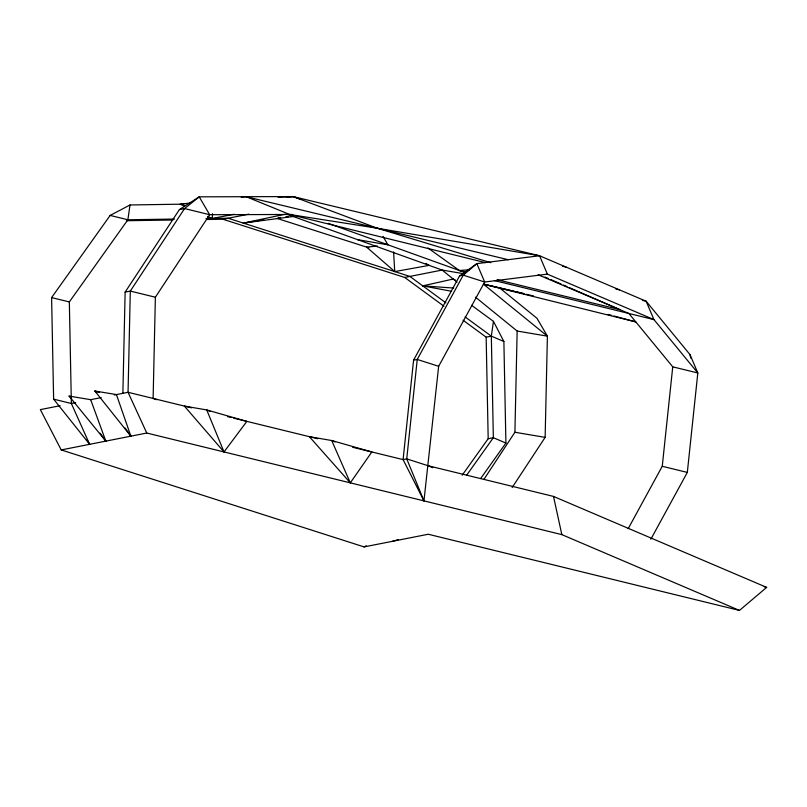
<?xml version="1.0" encoding="UTF-8"?>
<svg xmlns="http://www.w3.org/2000/svg" width="807" height="807" viewBox="0 0 807 807"><rect width="100%" height="100%" fill="white"/><g stroke="black" fill="none" stroke-linecap="round" stroke-linejoin="round"><path stroke-width="1.21" d="M122.876 393.312L125.135 292.104L179.406 209.588L199.228 196.837L293.092 196.575L539.56 255.758L646.125 301.233L689.995 354.596L697.823 372.975L687.322 472.418L650.866 539.187M292.195 214.48L209.638 214.702L155.378 297.218L153.118 398.426L156.669 399.707M483.998 479.257L514.906 432.259L517.156 331.041L475.474 297.158M512.173 487.509L545.139 437.374L547.398 336.156L536.988 318.291L499.483 287.796L514.14 291.287M234.06 214.279L212.302 218.475L212.534 213.673M413.577 360.164L403.086 459.607L423.957 500.875L438.655 366.307L484.674 282.016L476.846 263.637L459.607 275.883L413.577 360.164L417.239 359.448L438.655 366.307M628.179 528.676L662.254 466.285L672.745 366.842L628.885 313.479L538.118 274.743M130.008 204.968L127.879 219.766L69.331 301.929L71.359 403.49L89.638 444.324L53.625 399.152L51.598 297.591L110.145 215.429L130.008 204.968L183.905 204.141M466.607 475.242L493.349 437.707L491.322 336.146L493.45 321.347L471.601 305.318M350.309 482.848L371.835 451.96L331.707 440.521L309.343 436.668L350.309 482.848L331.707 440.521L335.036 441.943M462.159 475.242L488.185 438.726L486.157 337.165L463.026 320.208M480.609 478.571L505.908 443.063L503.881 341.502L493.45 321.347M224.023 451.94L246.851 421.375L206.733 409.936L184.359 406.082L224.023 451.94L206.733 409.936L210.062 411.358M60.041 405.729L40.35 409.613L61.221 449.933L364.088 546.914L428.245 534.244L739.464 610.425L766.65 587.385L553.501 496.426L428.154 465.75L406.738 458.89L403.086 459.607L352.609 447.26M364.088 546.914L366.297 545.754M392.505 541.305L398.476 539.56M451.527 291.266L422.757 285.87L453.181 279.03L455.36 280.039M294.313 216.347L243.3 223.085L285.032 214.269M179.406 209.588L184.571 208.569L209.638 214.702L199.228 196.837L184.571 208.569L130.3 291.085L128.051 392.293L146.773 433.036L561.843 534.627L739.464 610.425M206.693 219.504L222.994 219.262L248.879 214.148M125.135 292.104L130.3 291.085L155.378 297.218M222.994 219.262L404.711 277.447L442.145 270.052L463.914 273.744M459.607 275.883L463.258 275.167L484.674 282.016L547.378 274.138L653.952 319.612L697.823 372.975L672.745 366.842M75.646 402.643L71.359 403.49L53.625 399.152M90.677 399.677L105.818 441.126L69.089 396.096L90.677 399.677L101.218 397.599M114.291 395.006L128.051 392.293L191.572 407.848M486.157 337.165L491.322 336.146L503.881 341.502M61.221 449.933L146.773 433.036M488.185 438.726L493.349 437.707L505.908 443.063M377.454 246.064L366.58 247.083L394.734 271.576L429.142 265.382L425.864 263.496M243.3 223.085L258.906 220.634M261.307 220.25L263.707 219.877M547.378 274.138L539.56 255.758L476.846 263.637L463.258 275.167L417.239 359.448L406.738 458.89L423.957 500.875M189.927 203.092L180.143 204.201L184.742 206.239M241.273 197.261L246.165 196.706L508.208 259.703M286.929 197.251L293.092 196.575L300.123 199.107M278.203 217.729L280.685 217.466M285.648 216.952L288.129 216.69M291.852 216.296L294.343 216.044M427.881 247.941L459.375 270.496L469.422 269.75M278.102 197.301L293.092 196.575L377.182 228.199L490.858 262.709M174.504 219.05L127.879 219.766L110.145 215.429M206.007 218.576L228.159 218.243L409.885 276.428L445.948 302.877M126.467 220.725L172.849 220.018M422.757 285.87L453.776 288.059M246.165 196.706L289.683 214.48L377.182 228.199L539.56 255.758M357.703 239.689L387.935 244.814L383.043 236.401M517.156 331.041L547.398 336.156L483.423 284.145L498.333 287.534M514.906 432.259L545.139 437.374M523.804 293.687L483.423 284.145L635.815 321.912L614.036 316.031M526.255 294.262L533.598 295.998M516.581 291.862L523.914 293.607M562.55 266.249L566.201 267.127M615.832 288.997L619.483 289.864M642.473 300.365L646.125 301.233L653.952 319.612L494.388 280.564M459.375 270.496L465.457 271.979M497.102 279.696L620.008 309.686L569.238 287.595M51.598 297.591L69.331 301.929M662.254 466.285L687.322 472.418M227.624 416.664L231.236 417.552M233.637 418.137L317.756 438.726M764.219 586.79L766.65 587.385M289.683 214.48L485.471 262.628M607.984 314.397L611.615 315.376M276.912 218.364L368.97 247.85M99.513 392.505L94.853 391.012L130.855 436.183L116.44 394.583L94.853 391.012L96.79 392.373M328.217 223.337L465.286 272.625M287.433 214.43L442.145 270.052L457.055 282.188M428.154 465.75L432.784 467.727M545.007 277.043L548.467 278.546M550.767 279.555L561.158 284.074M563.468 285.083L566.928 286.586M207.712 216.437L212.302 218.475M69.089 396.096L71.026 397.458M465.104 316.919L491.322 336.146M404.711 277.447L443.931 306.206M100.078 433.147L105.818 441.126M125.105 427.962L130.855 436.183M87.106 440.017L89.638 444.324M689.995 354.596L690.782 358.177M553.501 496.426L561.843 534.627M393.594 251.955L394.734 271.576"/></g></svg>
